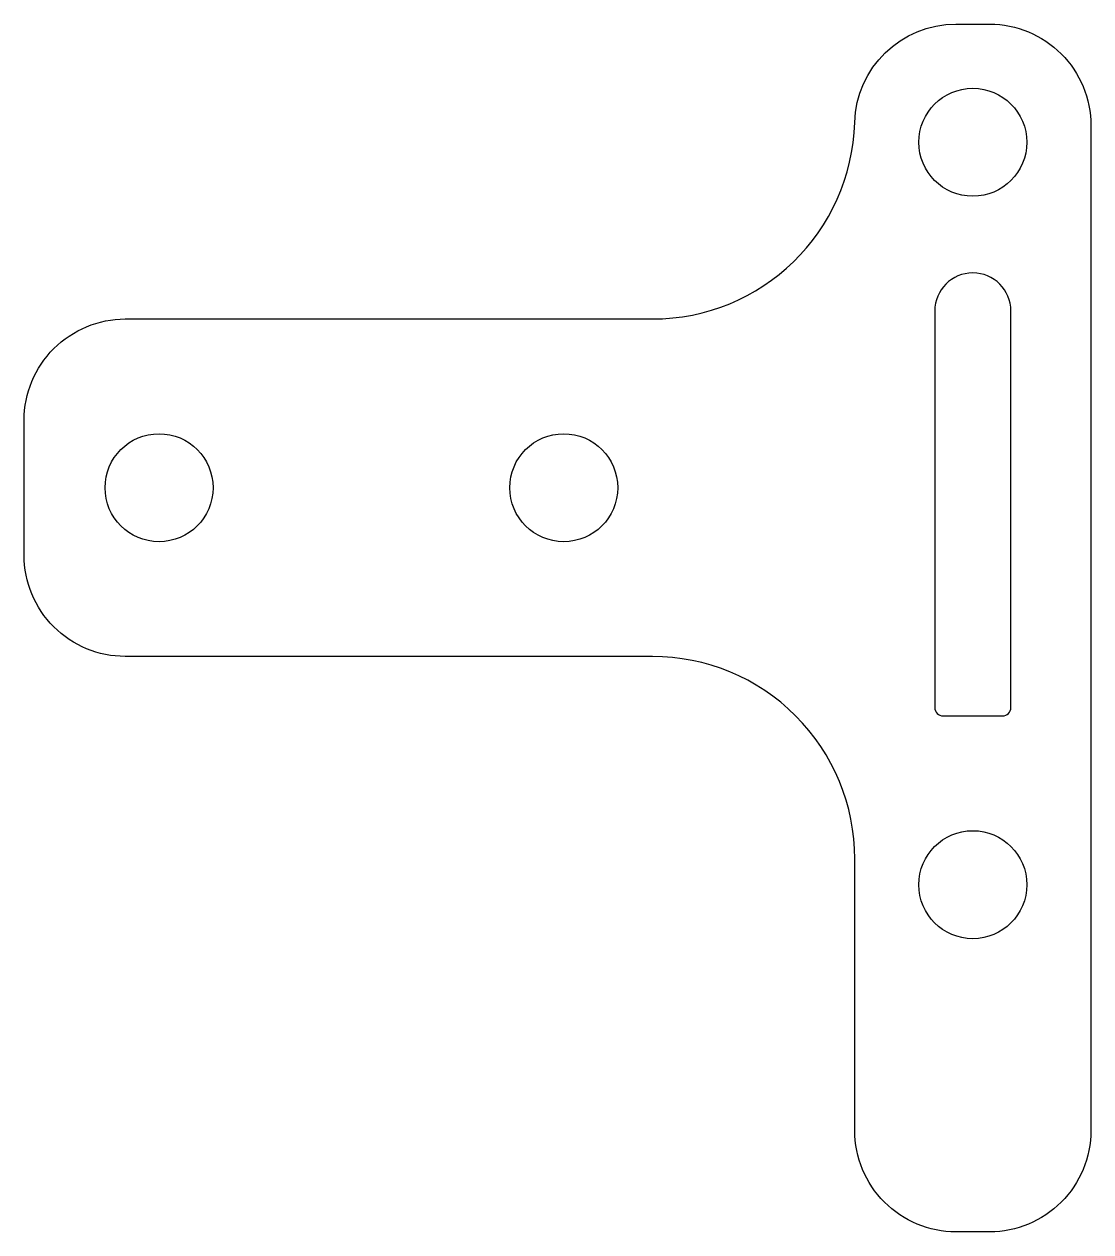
# Model space of a CAD drawing. Header units: millimetres. Extents: x -10 to 21.6, y 5.7 to 41.5.
import ezdxf

# ---------------------------------------------------------------- set-up
doc = ezdxf.new("R2010")
doc.units = ezdxf.units.MM
doc.layers.get('0').update_dxf_attribs({"linetype": 'CONTINUOUS'})

msp = doc.modelspace()

# ---------------------------------------------------------------- linework, layer by layer
for points in [[(21.629, 38.5), (21.629, 8.713, -0.414214), (18.629, 5.712), (17.629, 5.712, -0.414214), (14.629, 8.713), (14.629, 16.763, 0.414214), (8.629, 22.763), (-7, 22.763, -0.414214), (-10, 25.763), (-10, 29.763, -0.414214), (-7, 32.763), (8.629, 32.763, 0.405695), (14.626, 38.588, -0.405695), (17.625, 41.5), (18.629, 41.5, -0.414214)], [(17.25, 21), (19.008, 21, 0.414214), (19.258, 21.25), (19.258, 33, 1), (17, 33), (17, 21.25, 0.414214)]]:
    msp.add_lwpolyline(points, format="xyb", close=True)
for centre in [(18.129, 38), (-6, 27.763), (6, 27.763), (18.129, 16)]:
    msp.add_circle(centre, 1.6)

doc.saveas('drawing.dxf')
